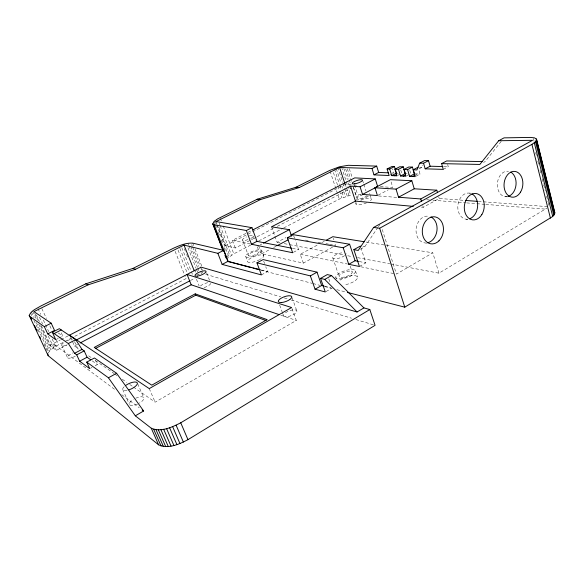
<?xml version="1.0" encoding="UTF-8"?>
<svg xmlns="http://www.w3.org/2000/svg" width="584" height="584" viewBox="0 0 584 584"><rect width="100%" height="100%" fill="white"/><g stroke="black" fill="none" stroke-linecap="round" stroke-linejoin="round"><path stroke-width="0.44" stroke-dasharray="2.92 2.19" d="M419.035 168.842L421.831 167.367L422.758 165.104M48.195 352.991C51.991 347.465 58.626 344.896 64.269 341.779M360.401 249.229L364.752 246.806L377.892 227.431M378.396 226.687L379.914 224.446M501.254 141.35L485.056 161.607L483.574 162.418M250.726 245.061L233.812 253.836L228.052 257.887L227.081 255.339M390.645 263.961L438.934 273.188L546.88 208.167M438.934 273.188L432.795 252.792L396.434 274.115L382.075 228.921M133.488 387.068L155.147 402.164L296.314 320.441L291.613 307.534M326.047 291.54L331.252 288.562M359.43 266.494L365.854 262.851L361.168 248.58M421.436 207.13L423.239 207.298L439.204 198.472L464.66 200.392M258.603 245.718L261.596 253.836L303.344 263.107L332.603 247.12M261.413 274.896L267.545 271.589L265.771 266.786M303.344 263.107L300.234 254.296L318.521 244.419M321.696 242.703L324.879 240.988M90.505 368.248L92.038 367.416M95.104 365.767L97.397 364.526L95.55 360.438M443.256 169.375L448.278 166.688L447.344 163.41M293.394 252.339L298.563 249.565L295.351 240.469M415.852 174.682L417.239 173.944M378.191 195.158L388.185 189.873M415.888 176.266L420.057 174.054L418.546 168.958M406.749 175.813L410.764 173.696L409.764 170.345M261.596 253.836L270.45 249.171M273.662 247.47L276.079 246.2M274.911 236.257L277.079 242.265L285.963 237.593M397.77 175.434L400.157 174.178M72.635 341.91L74.482 345.94L77.701 344.253M389.9 175.098L392.273 173.864M40.515 325.609L49.764 345.356L56.371 350.385L67.211 344.735M190.442 280.524L195.129 278.079M260.223 244.871L261.844 244.024M65.079 341.363L71.533 338.019M74.759 336.34L186.07 278.604L184.741 275.305M258.778 240.885L282.941 228.351M283.744 227.935L339.319 199.107L350.685 195.093L347.933 186.625M217.284 224.898L225.234 245.762L235.316 247.996L250.631 240.097M251.441 239.681L256.281 237.184M257.084 236.768L273.217 228.446M277.247 226.373L350.634 188.523M49.764 345.356L60.254 339.939M60.984 339.589L68.321 335.771M56.553 339.311L58.108 338.508M58.882 338.107L62.773 336.107L60.488 331.15M225.234 245.762L345.129 184.442L357.087 185.194M235.316 247.996L232.41 240.316L251.85 230.395M196.684 274.633L200.093 273.969M361.233 194.589L355.605 194.319L352.583 184.967M443.745 166.571L448.278 166.688M419.56 167.301L421.831 167.367M392.068 172.974L393.857 173.039L392.609 168.973M396.463 173.141L398.215 173.214M405.325 173.484L407.128 173.558M414.45 173.842L420.057 174.054M380.323 186.654L392.791 187.435L390.93 181.398M469.551 193.114L471.193 193.216M505.05 196.691L507.569 196.859M478.296 201.422L548.303 206.692M378.505 195.954L396.689 197.385M426.685 199.75L429.415 199.969M433.051 200.254L465.776 202.831M466.689 202.903L484.866 204.342M485.779 204.407L546.69 209.218M466.054 219.183L467.682 219.35M426.685 243.199L424.882 242.937A13.498 10.454 -81.5 0 1 416.18 228.3A13.498 10.454 -81.5 0 1 428.401 216.175M366.153 242.061L432.795 252.792M362.985 246.506L364.752 246.806M305.52 240.068L308.184 240.535M317.973 242.258L320.638 242.732M325.981 243.667L328.646 244.141M329.537 244.294L333.099 244.922M333.99 245.083L335.763 245.397L334.961 243.024M277.079 242.265L280.656 242.944M284.233 243.63L288.7 244.484M289.598 244.659L344.144 255.077M347.721 255.763L352.188 256.617M357.554 257.639L389.747 263.793M292.372 248.346L298.563 249.565M359.226 261.544L365.854 262.851M232.41 240.316L250.748 244.097M300.234 254.296L347.443 264.019M360.803 266.771L394.653 273.75M261.369 270.005L267.545 271.589M325.106 286.364L331.135 287.912M260.938 270.158L312.126 283.328M313.009 283.554L320.068 285.372M324.478 286.51L332.42 288.554M336.837 289.686L346.538 292.183M205.729 274.246L280.802 296.891M284.291 297.942L290.401 299.782M291.277 300.052L351.51 318.214M355.868 319.536L373.329 324.799M280.809 315.185L296.314 320.441M58.276 332.997L62.773 336.107M74.482 345.94L78.964 349.064M88.673 355.831L91.659 357.912M95.396 360.511L114.07 373.526M114.814 374.052L117.055 375.614M122.282 379.257L126.764 382.381M129.75 384.462L132.736 386.542M92.235 360.883L97.397 364.526M114.464 389.258L53.202 343.611L56.371 350.385M121.749 394.689L139.255 407.734M31.441 312.068L34.106 317.747M36.391 322.609L49.72 350.999M30.492 313.017L32.405 317.083M33.93 320.331L48.837 352.028M37.084 329.369L38.997 333.442M43.983 344.027L45.516 347.29M45.895 348.101L47.815 352.174M39.464 317.2L42.544 323.791M48.319 336.15L53.713 347.684M36.339 314.973L39.435 321.572M41.362 325.704L52.18 348.809M34.733 313.265L38.201 320.674M32.624 311.06L36.799 319.966M38.697 324.018L50.845 349.918M37.982 308.564L40.668 314.323M43.355 320.083L48.727 331.602M52.18 339.012L55.633 346.414M61.714 345.108L67.445 357.466M41.822 308.556L46.406 318.419M49.844 325.814L51.75 329.923M56.334 339.779L58.626 344.713M74.555 341.611L78.322 349.845M70.576 337.413L71.949 340.414M122.728 389.47L129.371 404.34M137.714 383.841L143.89 397.886M149.241 388.608L155.147 402.164M175.127 251.368L184.413 274.48M178.032 250.04L187.289 273.137M184.347 248.711L185.332 251.186M186.646 254.485L187.632 256.967M196.45 279.218L199.137 285.97M181.792 247.667L191.004 270.772M191.333 271.596L192.647 274.896M179.872 248.353L189.428 272.275M187.953 247.777L196.151 268.45M196.472 269.282L198.443 274.246M194.72 269.677L195.706 272.151M201.816 268.771L202.451 270.377M191.676 244.667L192.333 246.331M192.662 247.163L200.195 266.275M200.524 267.107L202.823 272.925M190.793 246.433L198.655 266.341M200.626 271.319L201.604 273.808M187.968 243.316L188.625 244.973M188.953 245.806L197.472 267.341M197.801 268.166L198.779 270.655M206.597 272.816L209.576 280.4M192.713 243.134L193.698 245.638M195.012 248.974L201.903 266.479M219.044 227.439L230.001 256.201M216.007 221.562L216.963 224.066M215.029 220.628L216.321 224.015M216.642 224.862L228.928 257.055M214.116 221.402L215.087 223.942M215.408 224.789L217.029 229.037M218.328 232.432L219.949 236.673M221.248 240.068L222.869 244.309M224.161 247.704L225.782 251.945M220.38 218.409L221.336 220.934M223.256 226.001L233.812 253.836M219.226 223.11L219.869 224.796M220.19 225.643L231.432 255.208M245.623 256.237L247.55 261.362M242.528 239.812L248.324 255.325M261.851 250.77A8.607 2.489 -20.4 0 1 249.762 257.164A8.607 2.489 -20.4 0 1 249.602 252.646A8.607 2.489 -20.4 0 1 261.851 250.77L263.742 255.916M263.705 261.187L264.596 263.588M279.685 305.184L282.13 311.819M282.437 312.644L283.656 315.966M253.405 236.133L255.215 241.039M257.332 246.769L259.143 251.682A5.738 1.657 -20.4 0 1 251.069 255.945A5.738 1.657 -20.4 0 1 250.996 252.923A5.738 1.657 -20.4 0 1 259.143 251.682M292.102 297.847L296.92 311.141M271.509 226.818L274.604 235.403M293.599 235.505L295.059 239.644M328.777 278.816L330.245 283.05M335.822 277.451L336.347 278.977M332.8 257.894L339.092 276.371M333.362 238.272L333.895 239.856M355.466 270.939L357.51 277.064M350.21 266.129L352.188 272.027M330.106 171.229L339.319 199.107M334.544 169.331L339.538 184.529M339.815 185.376L340.925 188.756M342.034 192.129L343.699 197.195M333.442 172.63L337.61 185.296M337.888 186.143L339.282 190.362M339.559 191.209L341.786 197.961M345.093 183.675L346.195 187.055M346.473 187.902L348.955 195.509M337.8 167.28L342.779 182.485M343.049 183.332L344.436 187.559M344.713 188.406L347.195 196.012M336.296 168.703L341.005 183.062M342.114 186.442L342.662 188.128M343.772 191.508L345.436 196.574M345.684 169.039L348.984 179.222M349.261 180.069L350.911 185.165M355.51 202.509L356.036 204.144M343.823 168.477L347.4 179.492M348.502 182.887L349.327 185.427M349.604 186.274L350.429 188.822M341.589 167.155L345.998 180.697M346.276 181.544L347.655 185.778M349.334 168.718L352.364 178.098M354.568 184.924L357.591 194.304M353.495 187.479L356.963 198.188M347.356 168.812L351.48 181.566M362.533 180.208L363.584 183.515M363.847 184.34L365.964 190.953M370.059 194.859L371.358 198.962M400.748 170.046L401.748 173.346M422.743 205.626L423.239 207.298M438.723 196.815L439.204 198.472M535.645 152.548L536.521 156.045M537.835 161.286L538.704 164.79M540.018 170.032L540.894 173.536M542.207 178.777L543.521 184.026M543.74 184.902L545.274 191.019M546.587 196.268L547.901 201.517M548.12 202.392L548.996 205.889M533.382 138.445L534.265 141.97M259.749 259.61A8.585 2.54 -20.4 0 1 247.55 261.471A8.585 2.54 -20.4 0 1 259.216 255.055A8.585 2.54 -20.4 0 1 260.347 259.281M340.056 280.152A10.322 3.635 -18.4 0 1 353.232 275.604A10.322 3.635 -18.4 0 1 356.349 279.707A10.322 3.635 -18.4 0 1 343.721 284.97M360.759 200.319A8.096 2.205 -18 0 1 369.825 198.334A8.096 2.205 -18 0 1 369.869 201.13M366.679 202.816A8.096 2.205 -18 0 1 358.233 204.838A8.096 2.205 -18 0 1 356.59 202.801M249.39 235.899A5.774 1.562 -20.3 0 1 253.361 235.936A5.774 1.562 -20.3 0 1 250.675 238.498M247.937 239.652A5.774 1.562 -20.3 0 1 242.572 240.024A5.774 1.562 -20.3 0 1 246.594 236.848M344.56 255.653A6.95 2.248 -18.5 0 1 335.245 258.778A6.95 2.248 -18.5 0 1 334.231 255.77A6.95 2.248 -18.5 0 1 343.545 252.646M345.983 253.493A6.95 2.248 -18.5 0 1 345.947 254.12M368.292 196.18A8.11 2.161 -18.1 0 1 355.941 199.881M356.021 197.1A8.11 2.161 -18.1 0 1 361.124 194.713M369.256 193.632A8.11 2.161 -18.1 0 1 369.796 194.041M367.11 195.531A5.409 1.445 -18.1 0 1 361.24 198.399A5.409 1.445 -18.1 0 1 356.977 198.064A5.409 1.445 -18.1 0 1 362.116 195.136M467.777 219.212A13.155 9.877 -83 0 1 457.944 204.743A13.155 9.877 -83 0 1 471.222 193.567M507.496 196.626A12.833 9.344 -84.1 0 1 497.342 184.113A12.833 9.344 -84.1 0 1 508.518 171.273M135.758 398.193A7.957 3.044 -25.2 0 1 143.715 397.551A7.957 3.044 -25.2 0 1 139.401 403.128M137.539 404.077A7.957 3.044 -25.2 0 1 129.641 404.829A7.957 3.044 -25.2 0 1 133.349 399.463M285.452 312.761A7.11 2.613 -20.1 0 1 296.533 310.352A7.11 2.613 -20.1 0 1 289.54 316.192A7.11 2.613 -20.1 0 1 284.379 313.659M210.736 283.364A5.92 1.788 -21.6 0 1 203.633 287.686M200.473 285.978A5.92 1.788 -21.6 0 1 209.181 282.561M75.292 356.233A6.563 2.007 -24.9 0 1 67.532 357.729A6.563 2.007 -24.9 0 1 73.175 352.831M127.1 390.338A8.001 2.927 -24.9 0 1 124.312 386.52M66.423 345.144A6.592 1.92 -24.6 0 1 61.794 345.356A6.592 1.92 -24.6 0 1 64.554 342.093M67.525 340.552A6.592 1.92 -24.6 0 1 72.854 339.319M339.567 278.948A10.344 3.57 -18.4 0 0 355.444 271.925A10.344 3.57 -18.4 0 0 341.961 271.837A10.344 3.57 -18.4 0 0 339.567 278.948M341.567 277.356A6.898 2.38 -18.4 0 0 352.167 272.684A6.898 2.38 -18.4 0 0 343.202 272.604A6.898 2.38 -18.4 0 0 341.567 277.356"/><path stroke-width="0.88" d="M291.489 248.171L257.004 241.36L251.959 227.665L216.007 221.562L260.391 199.604L299.373 187.508L339.581 167.447L372.001 168.491L374.001 174.857L389.112 175.507L387.097 168.98L389.696 169.061L391.711 175.623L396.967 175.85L394.952 169.236L398.507 169.345L400.529 176.003L405.946 176.237L403.916 169.521L407.581 169.645L409.61 176.39L415.195 176.631L413.158 169.82L416.932 169.944L419.662 163.155L423.546 163.243L425.189 168.827L443.256 169.375L441.606 163.63L479.858 164.44L498.678 140.737L504.05 137.861L530.462 137.415L534.63 137.882L536.608 139.401L535.506 141.781L531.914 144.379L379.651 228.242L373.614 227.431L358.233 250.441L353.853 249.66L359.43 266.494L348.743 264.296L343.202 247.762L287.35 237.812L292.657 252.733L251.448 244.243L246.36 230.512L214.145 224.774L212.788 223.884L214.116 221.402L217.62 218.883L257.142 199.261L295.942 187.252L329.829 170.382L339.574 166.761L348.232 165.308L376.68 166.104L378.666 172.455L388.491 172.835M47.822 353.868L48.195 355.707L158.6 444.826C168.228 449.308 179.31 444.183 187.968 439.657L375.074 325.325L369.818 309.535L363.92 307.899L331.551 275.568L327.317 274.582L320.565 278.371L325.303 291.964L315.053 289.226L310.359 275.882L256.945 262.858L261.413 274.896L222.139 264.406L217.876 253.339L184.018 245.083L135.51 269.29L88.045 284.868L33.96 311.622L51.188 323.193L54.531 330.413L47.72 333.887L44.34 326.653L29.631 316.294L29.2 315.477C30.945 310.637 36.631 308.615 40.676 306.089L85.782 283.831L132.955 268.399L173.798 248.069C179.726 245.448 186.099 242.71 192.713 243.134L223.657 250.368L227.884 261.406L260.493 269.779M347.422 292.409L404.785 307.169L552.719 216.482L554.486 214.284L554.771 212.445L536.608 139.401M135.313 415.815L143.627 410.99L116.596 373.286L94.44 357.977L86.746 362.102L108.434 377.782L135.313 415.815L151.256 428.211C161.001 432.43 171.995 427.247 180.741 422.787L369.818 309.535M69.131 335.355L201.181 267.158L357.058 311.987L363.92 307.899M315.053 289.226L321.667 285.481L324.244 286.145M320.565 278.371L324.762 279.393L331.551 275.568M348.743 264.296L355.087 260.727L358.401 261.377M310.359 275.882L317.024 272.173L321.667 285.481M353.853 249.66L360.343 246.061M343.202 247.762L349.612 244.236L355.087 260.727M108.434 377.782L116.596 373.286M373.614 227.431L532.579 140.299L498.678 140.737M291.606 236.111L289.328 229.687L271.509 226.818L350.582 186.157L360.08 186.778L362.533 194.399L377.425 195.567L374.957 187.749L396.054 189.121L398.544 197.224L420.75 198.962L436.788 190.194L437.511 192.683M326.463 240.126L332.829 236.695L364.35 241.769M398.544 197.224L414.246 188.785L436.788 190.194M87.074 357.233L84.184 350.896L82.001 349.385L75.73 339.684L59.349 328.675L52.312 332.267L68.328 343.538L74.577 353.305L76.716 354.846L79.636 361.204L87.074 357.233L90.761 359.839M95.659 348.356L195.757 295.197L266.005 320.565M256.945 262.858L263.121 259.581L317.024 272.173M396.054 189.121L411.829 180.741L414.246 188.785M412.392 176.514L415.158 175.047M76.716 354.846L84.184 350.896M195.224 293.861L94.236 347.407L151.796 385.177L267.136 319.63L195.224 293.861L195.757 295.197M441.606 163.63L446.643 160.95L482.377 161.564M276.882 245.776L288.146 239.834M409.61 176.39L414.45 173.842L412.435 167.104L408.756 167.002L403.916 169.521M74.577 353.305L82.001 349.385M425.189 168.827L430.131 166.221L442.833 166.549M400.529 176.003L405.325 173.484L403.318 166.849L399.748 166.747L394.952 169.236M413.158 169.82L418.042 167.258M290.81 235.053L355.43 201.108L413.297 206.386M403.223 176.12L405.632 174.857M287.35 237.812L293.314 234.68L349.612 244.236M394.331 175.733L396.711 174.492M419.662 163.155L424.612 160.578L428.503 160.644L430.131 166.221M407.581 169.645L412.435 167.104M374.957 187.749L390.397 179.668L411.829 180.741M362.533 194.399L377.651 186.486L375.271 178.916L354.729 177.886L252.66 229.979M80.117 342.983L191.209 284.795L279.086 314.601M423.546 163.243L428.503 160.644M68.328 343.538L75.73 339.684M75.869 340.224L189.661 280.926M391.711 175.623L396.463 173.141M222.139 264.406L227.884 261.406M263.457 243.185L289.328 229.687M360.08 186.778L375.271 178.916M251.448 244.243L257.004 241.36M398.507 169.345L403.318 166.849M389.696 169.061L394.463 166.601L396.215 172.324M217.876 253.339L223.657 250.368M374.001 174.857L378.666 172.455M387.097 168.98L391.857 166.528L394.463 166.601M54.159 333.559L61.232 329.945M372.001 168.491L376.68 166.104M246.36 230.512L251.959 227.665M44.34 326.653L51.188 323.193M295.942 187.252L299.373 187.508M465.572 200.458L477.391 201.349M257.142 199.261L260.391 199.604M227.22 261.216L251.229 267.662M252.996 268.114L258.289 269.479M132.955 268.399L135.51 269.29M85.782 283.831L88.045 284.868M69.547 335.165L149.241 388.608L291.613 307.534L187.062 274.451L191.209 284.795M47.72 333.887L55.772 339.713L52.312 332.267M79.636 361.204L89.739 368.665L86.746 362.102M142.175 409.902L143.627 410.99M324.762 279.393L357.058 311.987M29.2 315.477L48.195 355.707M30.908 317.959L31.682 319.587M34.368 325.303L36.675 330.201M39.748 336.727L40.515 338.362M554.406 211.642L554.771 212.445M153.702 429.313L161.067 446.008M151.256 428.211L158.6 444.826M158.33 429.809L165.695 446.585M156.008 429.707L163.381 446.446M163.659 429.262L171.017 446.096M160.892 429.656L168.258 446.468M166.579 428.619L173.922 445.475M169.594 427.751L176.915 444.621M176.112 425.21L183.383 442.095M172.652 426.67L179.952 443.548M180.741 422.787L187.968 439.657M184.018 245.083L194.209 270.735M214.145 224.774L228.286 261.756M213.072 224.205L223.373 251.164M224.979 255.354L225.935 257.865M212.788 223.884L223.03 250.624M339.581 167.447L344.852 183.595M350.582 186.157L355.43 201.108M379.651 228.242L404.785 307.169M420.75 198.962L421.495 201.458M531.914 144.379L550.427 218.168M536.28 138.788L554.8 213.328M536.221 140.912L554.486 214.284M535.506 141.781L553.836 215.292M534.316 142.832L552.719 216.482M431.021 216.978A13.498 10.454 -81.5 0 1 436.941 230.789A13.498 10.454 -81.5 0 1 427.627 242.776M472.011 193.939A13.155 9.877 -83 0 1 477.573 206.962A13.155 9.877 -83 0 1 469.492 218.839M510.839 172.119A12.833 9.344 -84.1 0 1 516 184.945A12.833 9.344 -84.1 0 1 508.299 196.414M125.699 385.411A8.001 2.927 -24.9 0 1 137.196 382.71A8.001 2.927 -24.9 0 1 128.962 389.842M438.934 240.849A13.629 10.505 -81.5 0 0 437.387 217.649A13.629 10.505 -81.5 0 0 422.334 232.527A13.629 10.505 -81.5 0 0 438.934 240.849M481.844 214.562A13.279 9.921 -82.9 0 0 476.121 193.53A13.279 9.921 -82.9 0 0 464.857 211.956A13.279 9.921 -82.9 0 0 481.844 214.562M520.548 192.114A12.957 9.38 -84 0 0 515.285 171.47A12.957 9.38 -84 0 0 504.532 189.289A12.957 9.38 -84 0 0 520.548 192.114M354.758 183.814A5.439 1.358 -18.2 0 0 362.533 180.208A5.439 1.358 -18.2 0 0 354.751 181.354A5.439 1.358 -18.2 0 0 354.758 183.814M197.648 276.086A5.942 1.708 -21.5 0 0 206.094 271.545A5.942 1.708 -21.5 0 0 197.845 272.852A5.942 1.708 -21.5 0 0 197.648 276.086M281.641 302.512A7.147 2.504 -20.1 0 0 291.796 297.015A7.147 2.504 -20.1 0 0 281.649 297.928A7.147 2.504 -20.1 0 0 281.641 302.512"/></g></svg>
